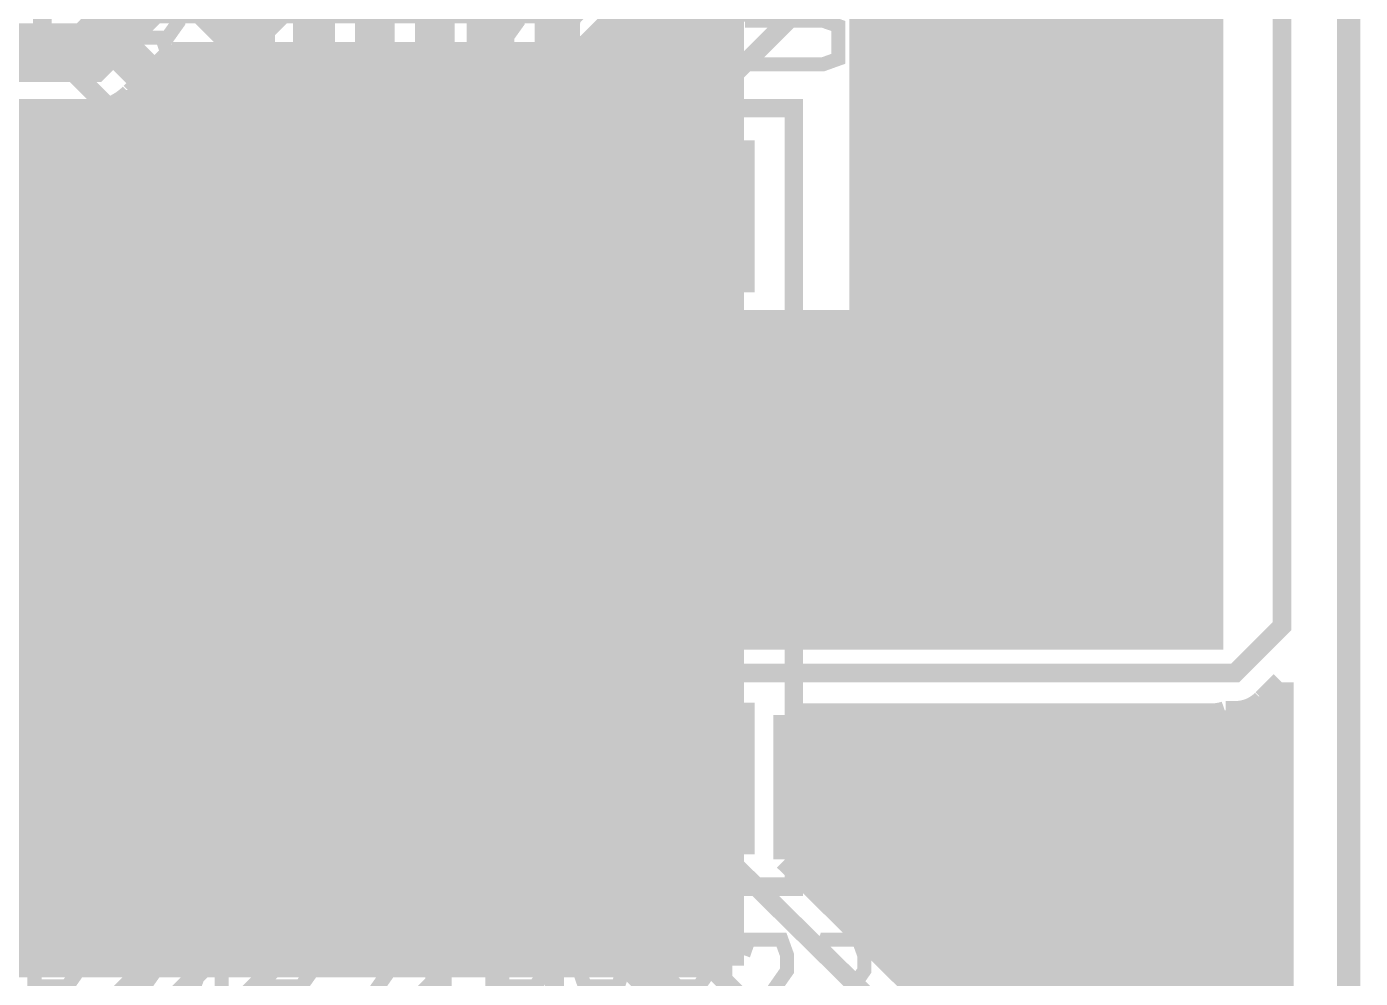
# Model space of a CAD drawing. Extents: x -3.4 to 91.7, y -66.9 to 11.1.
# Drawn here: x 27.64 to 42.13, y -12.84 to -2.51 of the extents above; entities that cross this region are included whole.
import ezdxf

# ---------------------------------------------------------------- set-up
doc = ezdxf.new("R2010")
doc.units = 0
doc.header["$MEASUREMENT"] = 0
doc.layers.get('0').update_dxf_attribs({"linetype": 'CONTINUOUS'})
for name, color, linetype in [('22-304A-0_BOT', 7, 'CONTINUOUS'), ('22-304A-0_DRD', 7, 'CONTINUOUS'), ('22-304A-0_SMB', 1, 'CONTINUOUS'), ('22-304A-0_SMT', 4, 'CONTINUOUS'), ('22-304A-0_SPT', 3, 'CONTINUOUS'), ('22-304A-0_SST', 5, 'CONTINUOUS'), ('22-304A-0_TOP', 10, 'CONTINUOUS')]:
    doc.layers.add(name, color=color, linetype=linetype)

# ---------------------------------------------------------------- blocks, each defined once
blk = doc.blocks.new('ROUND_28')
at = {"const_width": 0.35052}
blk.add_lwpolyline([(-0.17526, 0, 1), (0.17526, 0, 1)], format="xyb", close=True, dxfattribs=at)
blk = doc.blocks.new('RECTANGLE_22')
blk.add_solid([(2.16027, 1.49987), (2.16027, -1.49987), (-2.16027, 1.49987), (-2.16027, -1.49987)])
blk = doc.blocks.new('RECTANGLE_25')
blk.add_solid([(0.22479, 0.82423), (0.22479, -0.82423), (-0.22479, 0.82423), (-0.22479, -0.82423)])
blk = doc.blocks.new('ROUND_31')
at = {"const_width": 0.1016}
blk.add_lwpolyline([(-0.0508, 0, 1), (0.0508, 0, 1)], format="xyb", close=True, dxfattribs=at)

msp = doc.modelspace()

# ---------------------------------------------------------------- linework, layer by layer
at = {"layer": '22-304A-0_BOT'}
for points, const_width in [([(35.306, 4.28498), (35.306, -12.7)], 0.254), ([(35.1282, 4.1529), (35.1282, -12.7)], 0.254), ([(34.4424, 4.00812), (34.4424, -12.7)], 0.254), ([(34.671, 4.00558), (34.671, -12.7)], 0.254), ([(34.8996, 4.0513), (34.8996, -12.7)], 0.254), ([(24.765, -2.794), (28.321, -2.794), (28.956, -2.159), (29.972, -2.159), (33.655, -2.159)], 0.635), ([(24.765, -2.794), (28.321, -2.794), (28.956, -2.159), (29.972, -2.159)], 0.635), ([(35.306, -2.413), (34.28492, -2.413)], 0.254), ([(34.2138, -2.54508), (34.2138, -12.7)], 0.254), ([(35.306, -2.6416), (34.13252, -2.6416)], 0.254), ([(29.2227, -2.8067), (28.78582, -3.24358)], 0.254), ([(29.2227, -2.8067), (28.78582, -3.24358)], 0.254), ([(29.2227, -2.8067), (28.78582, -3.24358)], 0.254), ([(35.306, -2.8702), (29.1592, -2.8702)], 0.254), ([(29.1846, -2.8448), (29.1846, -12.7)], 0.254), ([(29.76372, -2.8067), (29.2227, -2.8067)], 0.254), ([(29.76372, -2.8067), (29.2227, -2.8067)], 0.254), ([(29.4132, -2.8067), (29.4132, -12.7)], 0.254), ([(29.6418, -2.8067), (29.6418, -12.7)], 0.254), ([(29.8704, -2.82956), (29.8704, -12.7)], 0.254), ([(30.099, -2.82702), (30.099, -12.7)], 0.254), ([(33.44672, -2.8067), (30.17774, -2.8067)], 0.254), ([(30.3276, -2.8067), (30.3276, -12.7)], 0.254), ([(30.5562, -2.8067), (30.5562, -12.7)], 0.254), ([(30.7848, -2.8067), (30.7848, -12.7)], 0.254), ([(31.0134, -2.8067), (31.0134, -12.7)], 0.254), ([(31.242, -2.8067), (31.242, -12.7)], 0.254), ([(31.4706, -2.8067), (31.4706, -12.7)], 0.254), ([(31.6992, -2.8067), (31.6992, -12.7)], 0.254), ([(31.9278, -2.8067), (31.9278, -12.7)], 0.254), ([(32.1564, -2.8067), (32.1564, -12.7)], 0.254), ([(32.385, -2.8067), (32.385, -12.7)], 0.254), ([(32.6136, -2.8067), (32.6136, -12.7)], 0.254), ([(32.8422, -2.8067), (32.8422, -12.7)], 0.254), ([(33.0708, -2.8067), (33.0708, -12.7)], 0.254), ([(33.2994, -2.8067), (33.2994, -12.7)], 0.254), ([(33.528, -2.82702), (33.528, -12.7)], 0.254), ([(33.7566, -2.82956), (33.7566, -12.7)], 0.254), ([(33.9852, -2.75336), (33.9852, -12.7)], 0.254), ([(35.306, -3.0988), (28.9306, -3.0988)], 0.254), ([(28.956, -3.0734), (28.956, -12.7)], 0.254), ([(28.7274, -3.29692), (28.7274, -12.7)], 0.254), ([(28.321, -3.4417), (24.97074, -3.4417)], 0.254), ([(27.5844, -3.4417), (27.5844, -12.7)], 0.254), ([(27.813, -3.4417), (27.813, -12.7)], 0.254), ([(28.0416, -3.4417), (28.0416, -12.7)], 0.254), ([(28.2702, -3.4417), (28.2702, -12.7)], 0.254), ([(28.4988, -3.4163), (28.4988, -12.7)], 0.254), ([(35.306, -3.3274), (28.68676, -3.3274)], 0.254), ([(35.306, -3.556), (20.955, -3.556)], 0.254), ([(35.306, -3.7846), (20.955, -3.7846)], 0.254), ([(35.306, -4.0132), (20.955, -4.0132)], 0.254), ([(35.306, -4.2418), (20.955, -4.2418)], 0.254), ([(35.306, -4.4704), (20.955, -4.4704)], 0.254), ([(35.306, -4.699), (20.955, -4.699)], 0.254), ([(35.306, -4.9276), (20.955, -4.9276)], 0.254), ([(35.306, -5.1562), (20.955, -5.1562)], 0.254), ([(35.306, -5.3848), (20.955, -5.3848)], 0.254), ([(35.306, -5.6134), (20.955, -5.6134)], 0.254), ([(35.306, -5.842), (20.955, -5.842)], 0.254), ([(35.306, -6.0706), (20.955, -6.0706)], 0.254), ([(35.306, -6.2992), (20.955, -6.2992)], 0.254), ([(35.306, -6.5278), (20.955, -6.5278)], 0.254), ([(35.306, -6.7564), (20.955, -6.7564)], 0.254), ([(35.306, -6.985), (20.955, -6.985)], 0.254), ([(35.306, -7.2136), (20.955, -7.2136)], 0.254), ([(35.306, -7.4422), (20.955, -7.4422)], 0.254), ([(35.306, -7.6708), (20.955, -7.6708)], 0.254), ([(35.306, -7.8994), (20.955, -7.8994)], 0.254), ([(35.306, -8.128), (20.955, -8.128)], 0.254), ([(35.306, -8.3566), (20.955, -8.3566)], 0.254), ([(35.306, -8.5852), (20.955, -8.5852)], 0.254), ([(35.306, -8.8138), (20.955, -8.8138)], 0.254), ([(35.306, -9.0424), (20.955, -9.0424)], 0.254), ([(35.306, -9.271), (20.955, -9.271)], 0.254), ([(35.306, -9.4996), (20.955, -9.4996)], 0.254), ([(35.306, -9.7282), (20.955, -9.7282)], 0.254), ([(35.306, -9.9568), (20.955, -9.9568)], 0.254), ([(35.306, -10.1854), (20.955, -10.1854)], 0.254), ([(35.306, -10.414), (20.955, -10.414)], 0.254), ([(35.306, -10.6426), (20.955, -10.6426)], 0.254), ([(35.306, -10.8712), (20.955, -10.8712)], 0.254), ([(35.306, -11.0998), (20.955, -11.0998)], 0.254), ([(35.306, -11.3284), (20.955, -11.3284)], 0.254), ([(35.306, -11.557), (20.955, -11.557)], 0.254), ([(35.306, -11.7856), (20.955, -11.7856)], 0.254), ([(35.306, -12.0142), (20.955, -12.0142)], 0.254), ([(35.306, -12.2428), (20.955, -12.2428)], 0.254), ([(35.306, -12.4714), (20.955, -12.4714)], 0.254), ([(35.306, -12.7), (20.955, -12.7)], 0.254)]:
    msp.add_lwpolyline(points, dxfattribs=dict(at, const_width=const_width))
at = {"layer": '22-304A-0_BOT', "const_width": 0.254}
for points in [[(33.655, -2.83972, 0.4142136), (34.33572, -2.159)], [(29.76372, -2.8067, 0.0779385), (29.972, -2.83936)], [(29.76372, -2.8067, 0.0779385), (29.972, -2.83936)], [(29.972, -2.83972, 0.0770437), (30.17808, -2.80778)], [(29.972, -2.83972, 0.0770437), (30.17808, -2.80778)], [(33.44672, -2.8067, 0.0779385), (33.655, -2.83936)], [(28.321, -3.4417, 0.1989124), (28.77899, -3.25199)]]:
    msp.add_lwpolyline(points, format="xyb", dxfattribs=at)
at = {"layer": '22-304A-0_DRD', "const_width": 0.254}
for points in [[(-2.99974, -28.99918), (-2.99974, 11.00074), (41.9989, 11.00074), (41.9989, -28.99918), (-2.99974, -28.99918)], [(29.337, -2.159), (29.972, -2.794)], [(29.337, -2.159), (29.972, -2.794)], [(29.337, -2.159), (29.972, -2.794)], [(29.972, -2.794), (30.607, -2.159)], [(29.972, -2.794), (30.607, -2.159)], [(29.972, -2.794), (30.607, -2.159)], [(33.02, -2.159), (33.655, -2.794)], [(33.655, -2.794), (34.29, -2.159)], [(28.321, -5.842), (27.686, -6.477)], [(28.956, -6.477), (28.321, -5.842)], [(30.099, -5.969), (29.464, -6.604)], [(30.734, -6.604), (30.099, -5.969)], [(31.75, -5.969), (31.115, -6.604)], [(32.385, -6.604), (31.75, -5.969)], [(33.528, -5.969), (32.893, -6.604)], [(34.163, -6.604), (33.528, -5.969)], [(34.925, -5.969), (34.29, -6.604)], [(35.56, -6.604), (34.925, -5.969)], [(27.686, -6.477), (28.321, -7.112)], [(28.321, -7.112), (28.956, -6.477)], [(29.464, -6.604), (30.099, -7.239)], [(30.099, -7.239), (30.734, -6.604)], [(31.115, -6.604), (31.75, -7.239)], [(31.75, -7.239), (32.385, -6.604)], [(32.893, -6.604), (33.528, -7.239)], [(33.528, -7.239), (34.163, -6.604)], [(34.29, -6.604), (34.925, -7.239)], [(34.925, -7.239), (35.56, -6.604)], [(28.321, -6.985), (27.686, -7.62)], [(28.956, -7.62), (28.321, -6.985)], [(30.099, -6.985), (29.464, -7.62)], [(30.734, -7.62), (30.099, -6.985)], [(31.75, -6.985), (31.115, -7.62)], [(32.385, -7.62), (31.75, -6.985)], [(33.528, -6.985), (32.893, -7.62)], [(34.163, -7.62), (33.528, -6.985)], [(34.925, -6.985), (34.29, -7.62)], [(35.56, -7.62), (34.925, -6.985)], [(27.686, -7.62), (28.321, -8.255)], [(28.321, -8.255), (28.956, -7.62)], [(29.464, -7.62), (30.099, -8.255)], [(30.099, -8.255), (30.734, -7.62)], [(31.115, -7.62), (31.75, -8.255)], [(31.75, -8.255), (32.385, -7.62)], [(32.893, -7.62), (33.528, -8.255)], [(33.528, -8.255), (34.163, -7.62)], [(34.29, -7.62), (34.925, -8.255)], [(34.925, -8.255), (35.56, -7.62)], [(34.925, -8.001), (34.29, -8.636)], [(35.56, -8.636), (34.925, -8.001)], [(28.321, -8.128), (27.686, -8.763)], [(28.956, -8.763), (28.321, -8.128)], [(30.099, -8.128), (29.464, -8.763)], [(30.734, -8.763), (30.099, -8.128)], [(31.75, -8.128), (31.115, -8.763)], [(32.385, -8.763), (31.75, -8.128)], [(33.528, -8.128), (32.893, -8.763)], [(34.163, -8.763), (33.528, -8.128)], [(34.29, -8.636), (34.925, -9.271)], [(34.925, -9.271), (35.56, -8.636)], [(27.686, -8.763), (28.321, -9.398)], [(28.321, -9.398), (28.956, -8.763)], [(29.464, -8.763), (30.099, -9.398)], [(30.099, -9.398), (30.734, -8.763)], [(31.115, -8.763), (31.75, -9.398)], [(31.75, -9.398), (32.385, -8.763)], [(32.893, -8.763), (33.528, -9.398)], [(33.528, -9.398), (34.163, -8.763)]]:
    msp.add_lwpolyline(points, dxfattribs=at)
at = {"layer": '22-304A-0_SMB', "const_width": 0.254}
for points in [[(34.925, -3.175), (34.925, -12.319), (21.336, -12.319)], [(29.718, -3.175), (28.956, -3.937)], [(34.925, -3.302), (29.591, -3.302)], [(29.6672, -3.2258), (29.6672, -12.319)], [(34.925, -3.175), (29.718, -3.175)], [(29.8958, -3.175), (29.8958, -12.319)], [(30.1244, -3.175), (30.1244, -12.319)], [(30.353, -3.175), (30.353, -12.319)], [(30.5816, -3.175), (30.5816, -12.319)], [(30.8102, -3.175), (30.8102, -12.319)], [(31.0388, -3.175), (31.0388, -12.319)], [(31.2674, -3.175), (31.2674, -12.319)], [(31.496, -3.175), (31.496, -12.319)], [(31.7246, -3.175), (31.7246, -12.319)], [(31.9532, -3.175), (31.9532, -12.319)], [(32.1818, -3.175), (32.1818, -12.319)], [(32.4104, -3.175), (32.4104, -12.319)], [(32.639, -3.175), (32.639, -12.319)], [(32.8676, -3.175), (32.8676, -12.319)], [(33.0962, -3.175), (33.0962, -12.319)], [(33.3248, -3.175), (33.3248, -12.319)], [(33.5534, -3.175), (33.5534, -12.319)], [(33.782, -3.175), (33.782, -12.319)], [(34.0106, -3.175), (34.0106, -12.319)], [(34.2392, -3.175), (34.2392, -12.319)], [(34.4678, -3.175), (34.4678, -12.319)], [(34.6964, -3.175), (34.6964, -12.319)], [(29.4386, -3.4544), (29.4386, -12.319)], [(34.925, -3.5306), (29.3624, -3.5306)], [(29.21, -3.683), (29.21, -12.319)], [(34.925, -3.7592), (29.1338, -3.7592)], [(34.925, -3.9878), (21.336, -3.9878)], [(28.956, -3.937), (23.622, -3.937)], [(27.6098, -3.937), (27.6098, -12.319)], [(27.8384, -3.937), (27.8384, -12.319)], [(28.067, -3.937), (28.067, -12.319)], [(28.2956, -3.937), (28.2956, -12.319)], [(28.5242, -3.937), (28.5242, -12.319)], [(28.7528, -3.937), (28.7528, -12.319)], [(28.9814, -3.9116), (28.9814, -12.319)], [(34.925, -4.2164), (21.336, -4.2164)], [(34.925, -4.445), (21.336, -4.445)], [(34.925, -4.6736), (21.336, -4.6736)], [(34.925, -4.9022), (21.336, -4.9022)], [(34.925, -5.1308), (21.336, -5.1308)], [(34.925, -5.3594), (21.336, -5.3594)], [(34.925, -5.588), (21.336, -5.588)], [(34.925, -5.8166), (21.336, -5.8166)], [(34.925, -6.0452), (21.336, -6.0452)], [(34.925, -6.2738), (21.336, -6.2738)], [(34.925, -6.5024), (21.336, -6.5024)], [(34.925, -6.731), (21.336, -6.731)], [(34.925, -6.9596), (21.336, -6.9596)], [(34.925, -7.1882), (21.336, -7.1882)], [(34.925, -7.4168), (21.336, -7.4168)], [(34.925, -7.6454), (21.336, -7.6454)], [(34.925, -7.874), (21.336, -7.874)], [(34.925, -8.1026), (21.336, -8.1026)], [(34.925, -8.3312), (21.336, -8.3312)], [(34.925, -8.5598), (21.336, -8.5598)], [(34.925, -8.7884), (21.336, -8.7884)], [(34.925, -9.017), (21.336, -9.017)], [(34.925, -9.2456), (21.336, -9.2456)], [(34.925, -9.4742), (21.336, -9.4742)], [(34.925, -9.7028), (21.336, -9.7028)], [(34.925, -9.9314), (21.336, -9.9314)], [(34.925, -10.16), (21.336, -10.16)], [(34.925, -10.3886), (21.336, -10.3886)], [(34.925, -10.6172), (21.336, -10.6172)], [(34.925, -10.8458), (21.336, -10.8458)], [(34.925, -11.0744), (21.336, -11.0744)], [(34.925, -11.303), (21.336, -11.303)], [(34.925, -11.5316), (21.336, -11.5316)], [(34.925, -11.7602), (21.336, -11.7602)], [(34.925, -11.9888), (21.336, -11.9888)], [(34.925, -12.2174), (21.336, -12.2174)]]:
    msp.add_lwpolyline(points, dxfattribs=at)
at = {"layer": '22-304A-0_SMT', "const_width": 0.254}
for points in [[(39.497, 8.001), (40.513, 6.985), (40.513, -9.144), (21.463, -9.144)], [(36.83, 8.001), (36.83, -5.969)], [(36.8808, 8.001), (36.8808, -9.144)], [(37.1094, 8.001), (37.1094, -9.144)], [(37.338, 8.001), (37.338, -9.144)], [(37.5666, 8.001), (37.5666, -9.144)], [(37.7952, 8.001), (37.7952, -9.144)], [(38.0238, 8.001), (38.0238, -9.144)], [(38.2524, 8.001), (38.2524, -9.144)], [(38.481, 8.001), (38.481, -9.144)], [(38.7096, 8.001), (38.7096, -9.144)], [(38.9382, 8.001), (38.9382, -9.144)], [(39.1668, 8.001), (39.1668, -9.144)], [(39.3954, 8.001), (39.3954, -9.144)], [(39.624, 7.874), (39.624, -9.144)], [(39.8526, 7.6454), (39.8526, -9.144)], [(40.0812, 7.4168), (40.0812, -9.144)], [(40.3098, 7.1882), (40.3098, -9.144)], [(40.513, -2.413), (36.83, -2.413)], [(40.513, -2.6416), (36.83, -2.6416)], [(40.513, -2.8702), (36.83, -2.8702)], [(40.513, -3.0988), (36.83, -3.0988)], [(40.513, -3.3274), (36.83, -3.3274)], [(40.513, -3.556), (36.83, -3.556)], [(40.513, -3.7846), (36.83, -3.7846)], [(40.513, -4.0132), (36.83, -4.0132)], [(40.513, -4.2418), (36.83, -4.2418)], [(40.513, -4.4704), (36.83, -4.4704)], [(40.513, -4.699), (36.83, -4.699)], [(40.513, -4.9276), (36.83, -4.9276)], [(40.513, -5.1562), (36.83, -5.1562)], [(40.513, -5.3848), (36.83, -5.3848)], [(40.513, -5.6134), (36.83, -5.6134)], [(40.513, -5.842), (36.83, -5.842)], [(36.83, -5.969), (27.178, -5.969)], [(27.7368, -5.969), (27.7368, -9.144)], [(27.9654, -5.969), (27.9654, -9.144)], [(28.194, -5.969), (28.194, -9.144)], [(28.4226, -5.969), (28.4226, -9.144)], [(28.6512, -5.969), (28.6512, -9.144)], [(28.8798, -5.969), (28.8798, -9.144)], [(29.1084, -5.969), (29.1084, -9.144)], [(29.337, -5.969), (29.337, -9.144)], [(29.5656, -5.969), (29.5656, -9.144)], [(29.7942, -5.969), (29.7942, -9.144)], [(30.0228, -5.969), (30.0228, -9.144)], [(30.2514, -5.969), (30.2514, -9.144)], [(30.48, -5.969), (30.48, -9.144)], [(30.7086, -5.969), (30.7086, -9.144)], [(30.9372, -5.969), (30.9372, -9.144)], [(31.1658, -5.969), (31.1658, -9.144)], [(31.3944, -5.969), (31.3944, -9.144)], [(31.623, -5.969), (31.623, -9.144)], [(31.8516, -5.969), (31.8516, -9.144)], [(32.0802, -5.969), (32.0802, -9.144)], [(32.3088, -5.969), (32.3088, -9.144)], [(32.5374, -5.969), (32.5374, -9.144)], [(32.766, -5.969), (32.766, -9.144)], [(32.9946, -5.969), (32.9946, -9.144)], [(33.2232, -5.969), (33.2232, -9.144)], [(33.4518, -5.969), (33.4518, -9.144)], [(33.6804, -5.969), (33.6804, -9.144)], [(33.909, -5.969), (33.909, -9.144)], [(34.1376, -5.969), (34.1376, -9.144)], [(34.3662, -5.969), (34.3662, -9.144)], [(34.5948, -5.969), (34.5948, -9.144)], [(34.8234, -5.969), (34.8234, -9.144)], [(35.052, -5.969), (35.052, -9.144)], [(35.2806, -5.969), (35.2806, -9.144)], [(35.5092, -5.969), (35.5092, -9.144)], [(35.7378, -5.969), (35.7378, -9.144)], [(35.9664, -5.969), (35.9664, -9.144)], [(36.195, -5.969), (36.195, -9.144)], [(36.4236, -5.969), (36.4236, -9.144)], [(36.6522, -5.969), (36.6522, -9.144)], [(40.513, -6.0706), (21.463, -6.0706)], [(40.513, -6.2992), (21.463, -6.2992)], [(40.513, -6.5278), (21.463, -6.5278)], [(40.513, -6.7564), (21.463, -6.7564)], [(40.513, -6.985), (21.463, -6.985)], [(40.513, -7.2136), (21.463, -7.2136)], [(40.513, -7.4422), (21.463, -7.4422)], [(40.513, -7.6708), (21.463, -7.6708)], [(40.513, -7.8994), (21.463, -7.8994)], [(40.513, -8.128), (21.463, -8.128)], [(40.513, -8.3566), (21.463, -8.3566)], [(40.513, -8.5852), (21.463, -8.5852)], [(40.513, -8.8138), (21.463, -8.8138)], [(40.513, -9.0424), (21.463, -9.0424)]]:
    msp.add_lwpolyline(points, dxfattribs=at)
at = {"layer": '22-304A-0_SST'}
for points, const_width in [([(29.89326, -3.13944), (29.89326, -2.12344), (29.77388, -2.29362)], 0.1524), ([(30.61208, -3.13944), (30.61208, -2.12344), (30.4927, -2.29362)], 0.1524), ([(33.57626, -3.13944), (33.57626, -2.12344), (33.45688, -2.29362)], 0.1524), ([(28.8163, -2.63144), (29.1719, -2.63144), (29.29128, -2.4638), (29.29128, -2.29362), (29.1719, -2.12344), (28.8163, -2.12344), (28.8163, -3.13944)], 0.1524), ([(32.4993, -2.63144), (32.8549, -2.63144), (32.97428, -2.4638), (32.97428, -2.29362), (32.8549, -2.12344), (32.4993, -2.12344), (32.4993, -3.13944)], 0.1524), ([(34.23666, -3.13944), (34.11728, -2.9718), (34.05886, -2.80162), (34.05886, -2.4638), (34.11728, -2.29362), (34.23666, -2.12344), (34.3535, -2.12344), (34.47288, -2.29362), (34.5313, -2.4638), (34.5313, -2.80162), (34.47288, -2.9718), (34.3535, -3.13944), (34.23666, -3.13944)], 0.1524), ([(35.44316, -2.44602), (36.28898, -2.44602), (36.45916, -2.50444), (36.45916, -2.86004), (36.28898, -2.921), (35.44316, -2.921)], 0.1524), ([(29.11348, -2.63144), (29.29128, -3.13944)], 0.1524), ([(32.79648, -2.63144), (32.97428, -3.13944)], 0.1524), ([(30.0101, -3.13944), (29.77388, -3.13944)], 0.1524), ([(30.73146, -3.13944), (30.4927, -3.13944)], 0.1524), ([(33.6931, -3.13944), (33.45688, -3.13944)], 0.1524), ([(35.97402, -3.39598), (27.52598, -3.39598), (27.52598, -8.92048), (27.8511, -9.2456), (27.52598, -9.57072), (27.52598, -11.5189), (27.8511, -11.84402), (35.97402, -11.84402), (35.97402, -3.39598)], 0.20066), ([(32.1818, -13.43406), (32.1818, -12.41806), (32.06496, -12.5857)], 0.1524), ([(27.72918, -12.92606), (28.08478, -12.92606), (28.20416, -12.75588), (28.20416, -12.5857), (28.08478, -12.41806), (27.72918, -12.41806), (27.72918, -13.43406)], 0.1524), ([(29.04236, -13.43406), (28.56738, -13.43406), (29.04236, -12.75588), (29.04236, -12.5857), (28.9814, -12.41806), (28.6258, -12.41806), (28.56738, -12.5857)], 0.1524), ([(29.88056, -13.0937), (29.40558, -13.0937), (29.6418, -12.41806), (29.76118, -12.41806), (29.76118, -13.43406)], 0.1524), ([(30.26918, -12.92606), (30.62478, -12.92606), (30.74416, -12.75588), (30.74416, -12.5857), (30.62478, -12.41806), (30.26918, -12.41806), (30.26918, -13.43406)], 0.1524), ([(31.58236, -13.43406), (31.10738, -13.43406), (31.58236, -12.75588), (31.58236, -12.5857), (31.5214, -12.41806), (31.1658, -12.41806), (31.10738, -12.5857)], 0.1524), ([(32.80918, -12.92606), (33.16478, -12.92606), (33.28416, -12.75588), (33.28416, -12.5857), (33.16478, -12.41806), (32.80918, -12.41806), (32.80918, -13.43406)], 0.1524), ([(34.0614, -12.92606), (33.7058, -12.92606), (33.64738, -12.75588), (33.64738, -12.5857), (33.7058, -12.41806), (34.0614, -12.41806), (34.12236, -12.5857), (34.12236, -12.75588), (33.8836, -13.43406)], 0.1524), ([(34.58718, -12.92606), (34.94278, -12.92606), (35.06216, -12.75588), (35.06216, -12.5857), (34.94278, -12.41806), (34.58718, -12.41806), (34.58718, -13.43406)], 0.1524), ([(35.90036, -13.43406), (35.42538, -13.43406), (35.90036, -12.75588), (35.90036, -12.5857), (35.8394, -12.41806), (35.4838, -12.41806), (35.42538, -12.5857)], 0.1524), ([(36.73856, -13.43406), (36.26358, -13.43406), (36.73856, -12.75588), (36.73856, -12.5857), (36.6776, -12.41806), (36.322, -12.41806), (36.26358, -12.5857)], 0.1524)]:
    msp.add_lwpolyline(points, dxfattribs=dict(at, const_width=const_width))
at = {"layer": '22-304A-0_TOP'}
for points, const_width in [([(11.2268, 7.366), (17.8308, 7.366), (18.415, 7.9502), (18.4658, 8.001), (19.05, 8.001), (19.558, 8.509), (39.878, 8.509), (41.275, 7.112), (41.275, -9.017), (40.767, -9.525), (34.92754, -9.525), (34.67354, -9.779), (34.67354, -10.67054)], 0.2032), ([(34.67354, -4.56946), (34.67354, -3.67792), (36.068, -2.286), (36.068, 7.366), (35.433, 8.001), (20.066, 8.001), (18.669, 6.604), (10.414, 6.604)], 0.2032), ([(36.703, 7.874), (36.703, -5.715)], 0.254), ([(36.8554, 7.874), (36.8554, -9.0932)], 0.254), ([(37.084, 7.874), (37.084, -9.0932)], 0.254), ([(37.3126, 7.874), (37.3126, -9.0932)], 0.254), ([(37.5412, 7.874), (37.5412, -9.0932)], 0.254), ([(37.7698, 7.874), (37.7698, -9.0932)], 0.254), ([(37.9984, 7.874), (37.9984, -9.0932)], 0.254), ([(38.227, 7.874), (38.227, -9.0932)], 0.254), ([(38.4556, 7.874), (38.4556, -9.0932)], 0.254), ([(38.6842, 7.874), (38.6842, -9.0932)], 0.254), ([(38.9128, 7.874), (38.9128, -9.0932)], 0.254), ([(39.1414, 7.874), (39.1414, -9.0932)], 0.254), ([(39.37, 7.874), (39.37, -9.0932)], 0.254), ([(39.497, 7.874), (40.513, 6.858), (40.513, -9.0932)], 0.254), ([(39.5986, 7.7724), (39.5986, -9.0932)], 0.254), ([(39.8272, 7.5438), (39.8272, -9.0932)], 0.254), ([(40.0558, 7.3152), (40.0558, -9.0932)], 0.254), ([(28.82392, -4.56946), (28.82392, -3.67792), (27.813, -2.667), (27.813, 3.556), (27.432, 3.937), (27.432, 6.35), (26.67, 7.112), (22.606, 7.112)], 0.2032), ([(40.2844, 7.0866), (40.2844, -9.0932)], 0.254), ([(29.47416, -4.56946), (29.47416, -3.56616), (28.448, -2.54), (28.448, 4.953), (28.575, 5.08)], 0.4318), ([(30.57398, 5.08), (31.42488, 4.2291), (31.42488, -4.56946)], 0.4318), ([(32.07512, -4.56946), (32.07512, 4.38912), (32.5755, 4.8895), (32.5755, 5.08)], 0.4318), ([(34.57448, 5.08), (34.57448, 5.06222), (35.433, 4.1783), (35.433, -2.159), (34.02584, -3.56616), (34.02584, -4.56946)], 0.4318), ([(28.17622, -4.56946), (26.66746, -4.56946), (26.543, -4.445), (26.543, 0.635)], 0.2032), ([(28.17622, -4.56946), (26.66746, -4.56946), (26.543, -4.445), (26.543, 0.635)], 0.2032), ([(28.17622, -4.56946), (26.66746, -4.56946), (26.543, -4.445), (26.543, 0.635)], 0.2032), ([(30.77464, -4.56946), (30.77464, -1.56464), (30.099, -0.889), (29.845, -0.889), (29.845, -1.0414)], 0.4318), ([(32.72536, -4.56946), (32.72536, -1.56464), (33.2486, -1.0414), (33.655, -1.0414)], 0.4318), ([(29.972, -2.159), (30.1244, -2.3114), (30.1244, -4.56946)], 0.4318), ([(30.1244, -4.56946), (30.1244, -2.3114), (29.972, -2.159)], 0.4318), ([(29.972, -2.159), (30.1244, -2.3114), (30.1244, -4.56946)], 0.4318), ([(33.655, -2.159), (33.3756, -2.4384), (33.3756, -4.56946)], 0.4318), ([(40.513, -2.4384), (36.703, -2.4384)], 0.254), ([(40.513, -2.667), (36.703, -2.667)], 0.254), ([(40.513, -2.8956), (36.703, -2.8956)], 0.254), ([(40.513, -3.1242), (36.703, -3.1242)], 0.254), ([(40.513, -3.3528), (36.703, -3.3528)], 0.254), ([(40.513, -3.5814), (36.703, -3.5814)], 0.254), ([(40.513, -3.81), (36.703, -3.81)], 0.254), ([(40.513, -4.0386), (36.703, -4.0386)], 0.254), ([(40.513, -4.2672), (36.703, -4.2672)], 0.254), ([(33.528, -7.62), (31.75, -7.62), (30.099, -7.62), (29.21, -7.62), (29.16936, -7.57936), (22.86, -7.57936), (29.16936, -7.57936), (28.17622, -6.58622), (28.17622, -4.56946)], 0.2032), ([(33.528, -7.62), (34.798, -7.62), (35.32378, -7.09422), (35.32378, -4.56946)], 0.2032), ([(40.513, -4.4958), (36.703, -4.4958)], 0.254), ([(40.513, -4.7244), (36.703, -4.7244)], 0.254), ([(40.513, -4.953), (36.703, -4.953)], 0.254), ([(40.513, -5.1816), (36.703, -5.1816)], 0.254), ([(40.513, -5.4102), (36.703, -5.4102)], 0.254), ([(36.703, -5.715), (27.305, -5.715)], 0.254), ([(27.7114, -5.72516), (27.7114, -9.1059)], 0.254), ([(27.94, -5.72516), (27.94, -9.0932)], 0.254), ([(28.1686, -5.72516), (28.1686, -9.0932)], 0.254), ([(28.3972, -5.72516), (28.3972, -9.0932)], 0.254), ([(28.6258, -5.72516), (28.6258, -9.09574)], 0.254), ([(28.8544, -5.72516), (28.8544, -9.19988)], 0.254), ([(29.083, -5.72516), (29.083, -9.42594)], 0.254), ([(29.3116, -5.72516), (29.3116, -9.51484)], 0.254), ([(29.5402, -5.72516), (29.5402, -9.51484)], 0.254), ([(29.7688, -5.72516), (29.7688, -9.51484)], 0.254), ([(29.9974, -5.72516), (29.9974, -9.51484)], 0.254), ([(30.226, -5.72516), (30.226, -9.51484)], 0.254), ([(30.4546, -5.72516), (30.4546, -9.51484)], 0.254), ([(30.6832, -5.72516), (30.6832, -9.51484)], 0.254), ([(30.9118, -5.72516), (30.9118, -9.51484)], 0.254), ([(31.1404, -5.72516), (31.1404, -9.51484)], 0.254), ([(31.369, -5.72516), (31.369, -9.51484)], 0.254), ([(31.5976, -5.72516), (31.5976, -9.51484)], 0.254), ([(31.8262, -5.72516), (31.8262, -9.51484)], 0.254), ([(32.0548, -5.72516), (32.0548, -9.51484)], 0.254), ([(32.2834, -5.72516), (32.2834, -9.51484)], 0.254), ([(32.512, -5.72516), (32.512, -9.51484)], 0.254), ([(32.7406, -5.72516), (32.7406, -9.51484)], 0.254), ([(32.9692, -5.72516), (32.9692, -9.51484)], 0.254), ([(33.1978, -5.72516), (33.1978, -9.51484)], 0.254), ([(33.4264, -5.72516), (33.4264, -9.51484)], 0.254), ([(33.655, -5.72516), (33.655, -9.51484)], 0.254), ([(33.8836, -5.72516), (33.8836, -9.51484)], 0.254), ([(34.1122, -5.72516), (34.1122, -9.51484)], 0.254), ([(34.3408, -5.72516), (34.3408, -9.50468)], 0.254), ([(34.5694, -5.72516), (34.5694, -9.27354)], 0.254), ([(34.798, -5.72516), (34.798, -9.11352)], 0.254), ([(35.0266, -5.72516), (35.0266, -9.0932)], 0.254), ([(35.2552, -5.72516), (35.2552, -9.0932)], 0.254), ([(35.4838, -5.72516), (35.4838, -9.0932)], 0.254), ([(35.7124, -5.72516), (35.7124, -9.0932)], 0.254), ([(35.941, -5.715), (35.941, -9.0932)], 0.254), ([(36.1696, -5.715), (36.1696, -9.0932)], 0.254), ([(36.3982, -5.715), (36.3982, -9.0932)], 0.254), ([(36.6268, -5.715), (36.6268, -9.0932)], 0.254), ([(40.513, -5.6388), (36.703, -5.6388)], 0.254), ([(40.513, -5.8674), (21.082, -5.8674)], 0.254), ([(40.513, -6.096), (21.082, -6.096)], 0.254), ([(40.513, -6.3246), (21.082, -6.3246)], 0.254), ([(40.513, -6.5532), (21.082, -6.5532)], 0.254), ([(40.513, -6.7818), (21.082, -6.7818)], 0.254), ([(40.513, -7.0104), (21.082, -7.0104)], 0.254), ([(40.513, -7.239), (21.082, -7.239)], 0.254), ([(40.513, -7.4676), (21.082, -7.4676)], 0.254), ([(31.75, -7.62), (31.79064, -7.57936), (29.16936, -7.57936)], 0.2032), ([(40.513, -7.6962), (21.082, -7.6962)], 0.254), ([(40.513, -7.9248), (21.082, -7.9248)], 0.254), ([(40.513, -8.1534), (21.082, -8.1534)], 0.254), ([(40.513, -8.382), (21.082, -8.382)], 0.254), ([(40.513, -8.6106), (21.082, -8.6106)], 0.254), ([(40.513, -8.8392), (21.082, -8.8392)], 0.254), ([(40.513, -9.0678), (21.082, -9.0678)], 0.254), ([(28.56992, -9.0932), (27.813, -9.0932)], 0.254), ([(40.513, -9.0932), (34.92754, -9.0932)], 0.254), ([(28.87472, -9.2202), (29.12364, -9.46658)], 0.254), ([(34.62274, -9.2202), (34.37382, -9.46658)], 0.254), ([(34.54654, -9.2964), (28.95346, -9.2964)], 0.254), ([(28.82392, -10.67054), (28.82392, -9.779), (28.56992, -9.525), (27.813, -9.525), (26.543, -10.795), (25.4762, -10.795), (25.4, -10.7188)], 0.2032), ([(41.275, -9.6266), (41.07688, -9.82472)], 0.254), ([(41.275, -9.6266), (41.275, -19.04238)], 0.254), ([(41.275, -9.8298), (41.0718, -9.8298)], 0.254), ([(41.1226, -9.779), (41.1226, -19.04238)], 0.254), ([(40.767, -9.9568), (40.66286, -9.9568)], 0.254), ([(40.6654, -9.9568), (40.6654, -19.04238)], 0.254), ([(40.894, -9.93648), (40.894, -19.04238)], 0.254), ([(40.513, -9.9822), (35.88004, -9.9822)], 0.254), ([(35.88004, -9.9822), (35.88004, -11.54684)], 0.254), ([(41.275, -10.0584), (35.88004, -10.0584)], 0.254), ([(36.0934, -9.9822), (36.0934, -11.75766)], 0.254), ([(36.322, -9.9822), (36.322, -11.98118)], 0.254), ([(36.5506, -9.9822), (36.5506, -12.20724)], 0.254), ([(36.7792, -9.9822), (36.7792, -12.4333)], 0.254), ([(37.0078, -9.9822), (37.0078, -12.65682)], 0.254), ([(37.2364, -9.9822), (37.2364, -12.88288)], 0.254), ([(37.465, -9.9822), (37.465, -13.10894)], 0.254), ([(37.6936, -9.9822), (37.6936, -13.33246)], 0.254), ([(37.9222, -9.9822), (37.9222, -13.55852)], 0.254), ([(38.1508, -9.9822), (38.1508, -13.78458)], 0.254), ([(38.3794, -9.9822), (38.3794, -14.0081)], 0.254), ([(38.608, -9.9822), (38.608, -14.23416)], 0.254), ([(38.8366, -9.9822), (38.8366, -14.46022)], 0.254), ([(39.0652, -9.9822), (39.0652, -14.68628)], 0.254), ([(39.2938, -9.9822), (39.2938, -28.575)], 0.254), ([(39.5224, -9.9822), (39.5224, -28.575)], 0.254), ([(39.751, -9.9822), (39.751, -19.04238)], 0.254), ([(39.9796, -9.9822), (39.9796, -19.04238)], 0.254), ([(40.2082, -9.9822), (40.2082, -19.04238)], 0.254), ([(40.4368, -9.9822), (40.4368, -19.04238)], 0.254), ([(41.275, -10.287), (35.88004, -10.287)], 0.254), ([(41.275, -10.5156), (35.88004, -10.5156)], 0.254), ([(23.495, -12.1412), (23.5712, -12.1412), (24.384, -12.954), (26.162, -12.954), (26.416, -12.7), (28.321, -12.7), (29.47416, -11.54684), (29.47416, -10.67054)], 0.2032), ([(24.13, -14.1986), (24.5364, -14.1986), (25.273, -13.462), (26.67, -13.462), (26.924, -13.208), (28.448, -13.208), (30.1244, -11.5316), (30.1244, -10.67054)], 0.2032), ([(28.17622, -10.67054), (26.65222, -12.1412), (25.4, -12.1412)], 0.2032), ([(26.67, -14.5288), (27.4828, -13.716), (28.575, -13.716), (30.77464, -11.51636), (30.77464, -10.67054)], 0.2032), ([(28.575, -14.5288), (28.575, -14.478), (31.42488, -11.62812), (31.42488, -10.67054)], 0.2032), ([(30.48, -14.5288), (30.48, -14.478), (32.07512, -12.88288), (32.07512, -10.67054)], 0.2032), ([(32.72536, -10.67054), (32.72536, -14.5288), (32.385, -14.5288)], 0.2032), ([(33.3756, -10.67054), (33.3756, -13.6144), (34.29, -14.5288)], 0.2032), ([(34.02584, -10.67054), (34.02584, -12.43584), (35.433, -13.843), (35.433, -15.494), (35.8902, -15.9512), (36.83, -15.9512)], 0.4318), ([(36.83, -14.5288), (36.83, -14.478), (34.67354, -12.32154), (34.67354, -10.67054)], 0.2032), ([(35.32378, -10.67054), (35.32378, -11.60526), (38.735, -14.96568), (38.735, -22.987), (37.86124, -23.86076), (36.83, -23.86076)], 0.2032), ([(41.275, -10.7442), (35.88004, -10.7442)], 0.254), ([(41.275, -10.9728), (35.88004, -10.9728)], 0.254), ([(41.275, -11.2014), (35.88004, -11.2014)], 0.254), ([(41.275, -11.43), (35.88004, -11.43)], 0.254), ([(35.88004, -11.54684), (39.03472, -14.65326)], 0.254), ([(41.275, -11.6586), (35.9918, -11.6586)], 0.254), ([(41.275, -11.8872), (36.22548, -11.8872)], 0.254), ([(41.275, -12.1158), (36.45662, -12.1158)], 0.254), ([(41.275, -12.3444), (36.68776, -12.3444)], 0.254), ([(41.275, -12.573), (36.92144, -12.573)], 0.254), ([(41.275, -12.8016), (37.15258, -12.8016)], 0.254)]:
    msp.add_lwpolyline(points, dxfattribs=dict(at, const_width=const_width))
at = {"layer": '22-304A-0_TOP', "const_width": 0.254}
for points in [[(27.813, -9.0932, 0.1989124), (27.50767, -9.21967)], [(28.87472, -9.2202, 0.1989124), (28.56992, -9.09395)], [(28.87472, -9.2202, 0.1989124), (28.56992, -9.09395)], [(34.92754, -9.0932, 0.1989124), (34.62221, -9.21967)], [(29.16682, -9.51484, 0.0322587), (29.12999, -9.47293)], [(29.16682, -9.51484, 0.0322587), (29.12999, -9.47293)], [(34.36874, -9.4742, 0.031357), (34.33301, -9.51471)], [(34.36874, -9.4742, 0.031357), (34.33301, -9.51471)], [(40.513, -9.9822, 0.0837075), (40.6629, -9.95693)], [(40.767, -9.9568, 0.1989124), (41.07233, -9.83033)], [(40.767, -9.9568, 0.1989124), (41.07233, -9.83033)]]:
    msp.add_lwpolyline(points, format="xyb", dxfattribs=at)

# ---------------------------------------------------------------- block references
at = {"layer": '22-304A-0_BOT'}
for p in [(28.321, -6.477), (30.099, -6.604), (31.75, -6.604), (33.528, -6.604), (34.925, -6.604), (28.321, -7.62), (30.099, -7.62), (31.75, -7.62), (33.528, -7.62), (34.925, -7.62), (34.925, -8.636), (28.321, -8.763), (30.099, -8.763), (31.75, -8.763), (33.528, -8.763)]:
    msp.add_blockref('ROUND_28', p, dxfattribs=at)
at = {"layer": '22-304A-0_SMT'}
for name, p in [('RECTANGLE_25', (28.17622, -4.56946)), ('RECTANGLE_25', (28.82392, -4.56946)), ('RECTANGLE_25', (29.47416, -4.56946)), ('RECTANGLE_25', (30.1244, -4.56946)), ('RECTANGLE_25', (30.77464, -4.56946)), ('RECTANGLE_25', (31.42488, -4.56946)), ('RECTANGLE_25', (32.07512, -4.56946)), ('RECTANGLE_25', (32.72536, -4.56946)), ('RECTANGLE_25', (33.3756, -4.56946)), ('RECTANGLE_25', (34.02584, -4.56946)), ('RECTANGLE_25', (34.67354, -4.56946)), ('RECTANGLE_25', (35.32378, -4.56946)), ('RECTANGLE_22', (31.75, -7.62)), ('RECTANGLE_25', (28.17622, -10.67054)), ('RECTANGLE_25', (28.82392, -10.67054)), ('RECTANGLE_25', (29.47416, -10.67054)), ('RECTANGLE_25', (30.1244, -10.67054)), ('RECTANGLE_25', (30.77464, -10.67054)), ('RECTANGLE_25', (31.42488, -10.67054)), ('RECTANGLE_25', (32.07512, -10.67054)), ('RECTANGLE_25', (32.72536, -10.67054)), ('RECTANGLE_25', (33.3756, -10.67054)), ('RECTANGLE_25', (34.02584, -10.67054)), ('RECTANGLE_25', (34.67354, -10.67054)), ('RECTANGLE_25', (35.32378, -10.67054))]:
    msp.add_blockref(name, p, dxfattribs=at)
at = {"layer": '22-304A-0_SPT'}
for name, p in [('RECTANGLE_25', (28.17622, -4.56946)), ('RECTANGLE_25', (28.82392, -4.56946)), ('RECTANGLE_25', (29.47416, -4.56946)), ('RECTANGLE_25', (30.1244, -4.56946)), ('RECTANGLE_25', (30.77464, -4.56946)), ('RECTANGLE_25', (31.42488, -4.56946)), ('RECTANGLE_25', (32.07512, -4.56946)), ('RECTANGLE_25', (32.72536, -4.56946)), ('RECTANGLE_25', (33.3756, -4.56946)), ('RECTANGLE_25', (34.02584, -4.56946)), ('RECTANGLE_25', (34.67354, -4.56946)), ('RECTANGLE_25', (35.32378, -4.56946)), ('RECTANGLE_22', (31.75, -7.62)), ('RECTANGLE_25', (28.17622, -10.67054)), ('RECTANGLE_25', (28.82392, -10.67054)), ('RECTANGLE_25', (29.47416, -10.67054)), ('RECTANGLE_25', (30.1244, -10.67054)), ('RECTANGLE_25', (30.77464, -10.67054)), ('RECTANGLE_25', (31.42488, -10.67054)), ('RECTANGLE_25', (32.07512, -10.67054)), ('RECTANGLE_25', (32.72536, -10.67054)), ('RECTANGLE_25', (33.3756, -10.67054)), ('RECTANGLE_25', (34.02584, -10.67054)), ('RECTANGLE_25', (34.67354, -10.67054)), ('RECTANGLE_25', (35.32378, -10.67054))]:
    msp.add_blockref(name, p, dxfattribs=at)
at = {"layer": '22-304A-0_TOP'}
for name, p in [('RECTANGLE_25', (28.17622, -4.56946)), ('RECTANGLE_25', (28.82392, -4.56946)), ('RECTANGLE_25', (29.47416, -4.56946)), ('RECTANGLE_25', (30.1244, -4.56946)), ('RECTANGLE_25', (30.77464, -4.56946)), ('RECTANGLE_25', (31.42488, -4.56946)), ('RECTANGLE_25', (32.07512, -4.56946)), ('RECTANGLE_25', (32.72536, -4.56946)), ('RECTANGLE_25', (33.3756, -4.56946)), ('RECTANGLE_25', (34.02584, -4.56946)), ('RECTANGLE_25', (34.67354, -4.56946)), ('RECTANGLE_25', (35.32378, -4.56946)), ('ROUND_28', (28.321, -6.477)), ('RECTANGLE_22', (31.75, -7.62)), ('ROUND_28', (30.099, -6.604)), ('ROUND_28', (31.75, -6.604)), ('ROUND_28', (33.528, -6.604)), ('ROUND_28', (34.925, -6.604)), ('ROUND_28', (28.321, -7.62)), ('ROUND_28', (30.099, -7.62)), ('ROUND_28', (31.75, -7.62)), ('ROUND_28', (33.528, -7.62)), ('ROUND_28', (34.925, -7.62)), ('ROUND_31', (31.75, -7.62)), ('ROUND_28', (34.925, -8.636)), ('ROUND_28', (28.321, -8.763)), ('ROUND_28', (30.099, -8.763)), ('ROUND_28', (31.75, -8.763)), ('ROUND_28', (33.528, -8.763)), ('RECTANGLE_25', (28.17622, -10.67054)), ('RECTANGLE_25', (28.82392, -10.67054)), ('RECTANGLE_25', (29.47416, -10.67054)), ('RECTANGLE_25', (30.1244, -10.67054)), ('RECTANGLE_25', (30.77464, -10.67054)), ('RECTANGLE_25', (31.42488, -10.67054)), ('RECTANGLE_25', (32.07512, -10.67054)), ('RECTANGLE_25', (32.72536, -10.67054)), ('RECTANGLE_25', (33.3756, -10.67054)), ('RECTANGLE_25', (34.02584, -10.67054)), ('RECTANGLE_25', (34.67354, -10.67054)), ('RECTANGLE_25', (35.32378, -10.67054))]:
    msp.add_blockref(name, p, dxfattribs=at)

doc.saveas('drawing.dxf')
